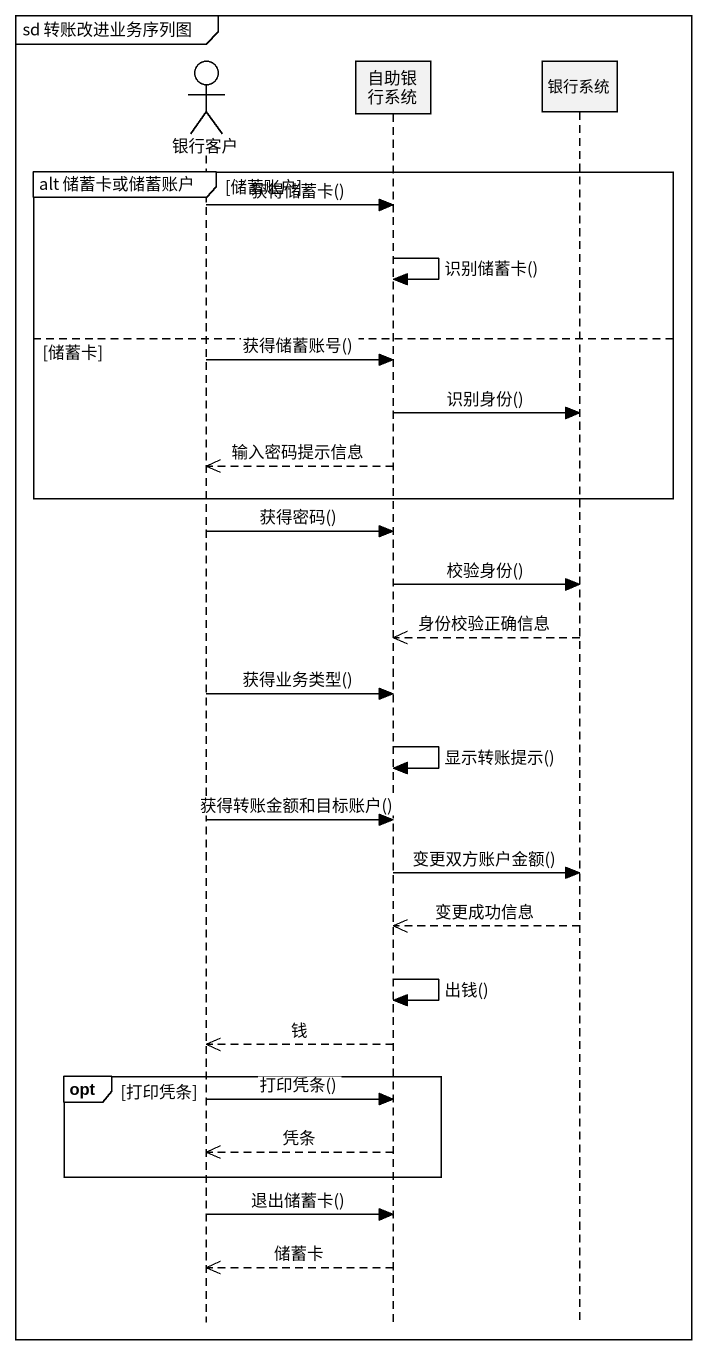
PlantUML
@startuml
mainframe sd 转账改进业务序列图
hide footbox
actor 银行客户
participant 自助银行系统
participant 银行系统

group alt 储蓄卡或储蓄账户 [储蓄账户]
  银行客户 -> 自助银行系统 : 获得储蓄卡()
  自助银行系统 -> 自助银行系统 : 识别储蓄卡()
else 储蓄卡
  银行客户 -> 自助银行系统 : 获得储蓄账号()
  自助银行系统 -> 银行系统 : 识别身份()
  自助银行系统 -->> 银行客户 : 输入密码提示信息
end
银行客户 -> 自助银行系统 : 获得密码()
自助银行系统 -> 银行系统 : 校验身份()
银行系统 -->> 自助银行系统 : 身份校验正确信息
银行客户 -> 自助银行系统 : 获得业务类型()
自助银行系统 -> 自助银行系统 : 显示转账提示()
银行客户 -> 自助银行系统 : 获得转账金额和目标账户()
自助银行系统 -> 银行系统 : 变更双方账户金额()
银行系统 -->> 自助银行系统 : 变更成功信息
自助银行系统 -> 自助银行系统 : 出钱()
自助银行系统 -->> 银行客户 : 钱
opt 打印凭条
  银行客户 -> 自助银行系统 : 打印凭条()
  自助银行系统 -->> 银行客户 : 凭条
end
银行客户 -> 自助银行系统 : 退出储蓄卡()
自助银行系统 -->> 银行客户 : 储蓄卡
@enduml
